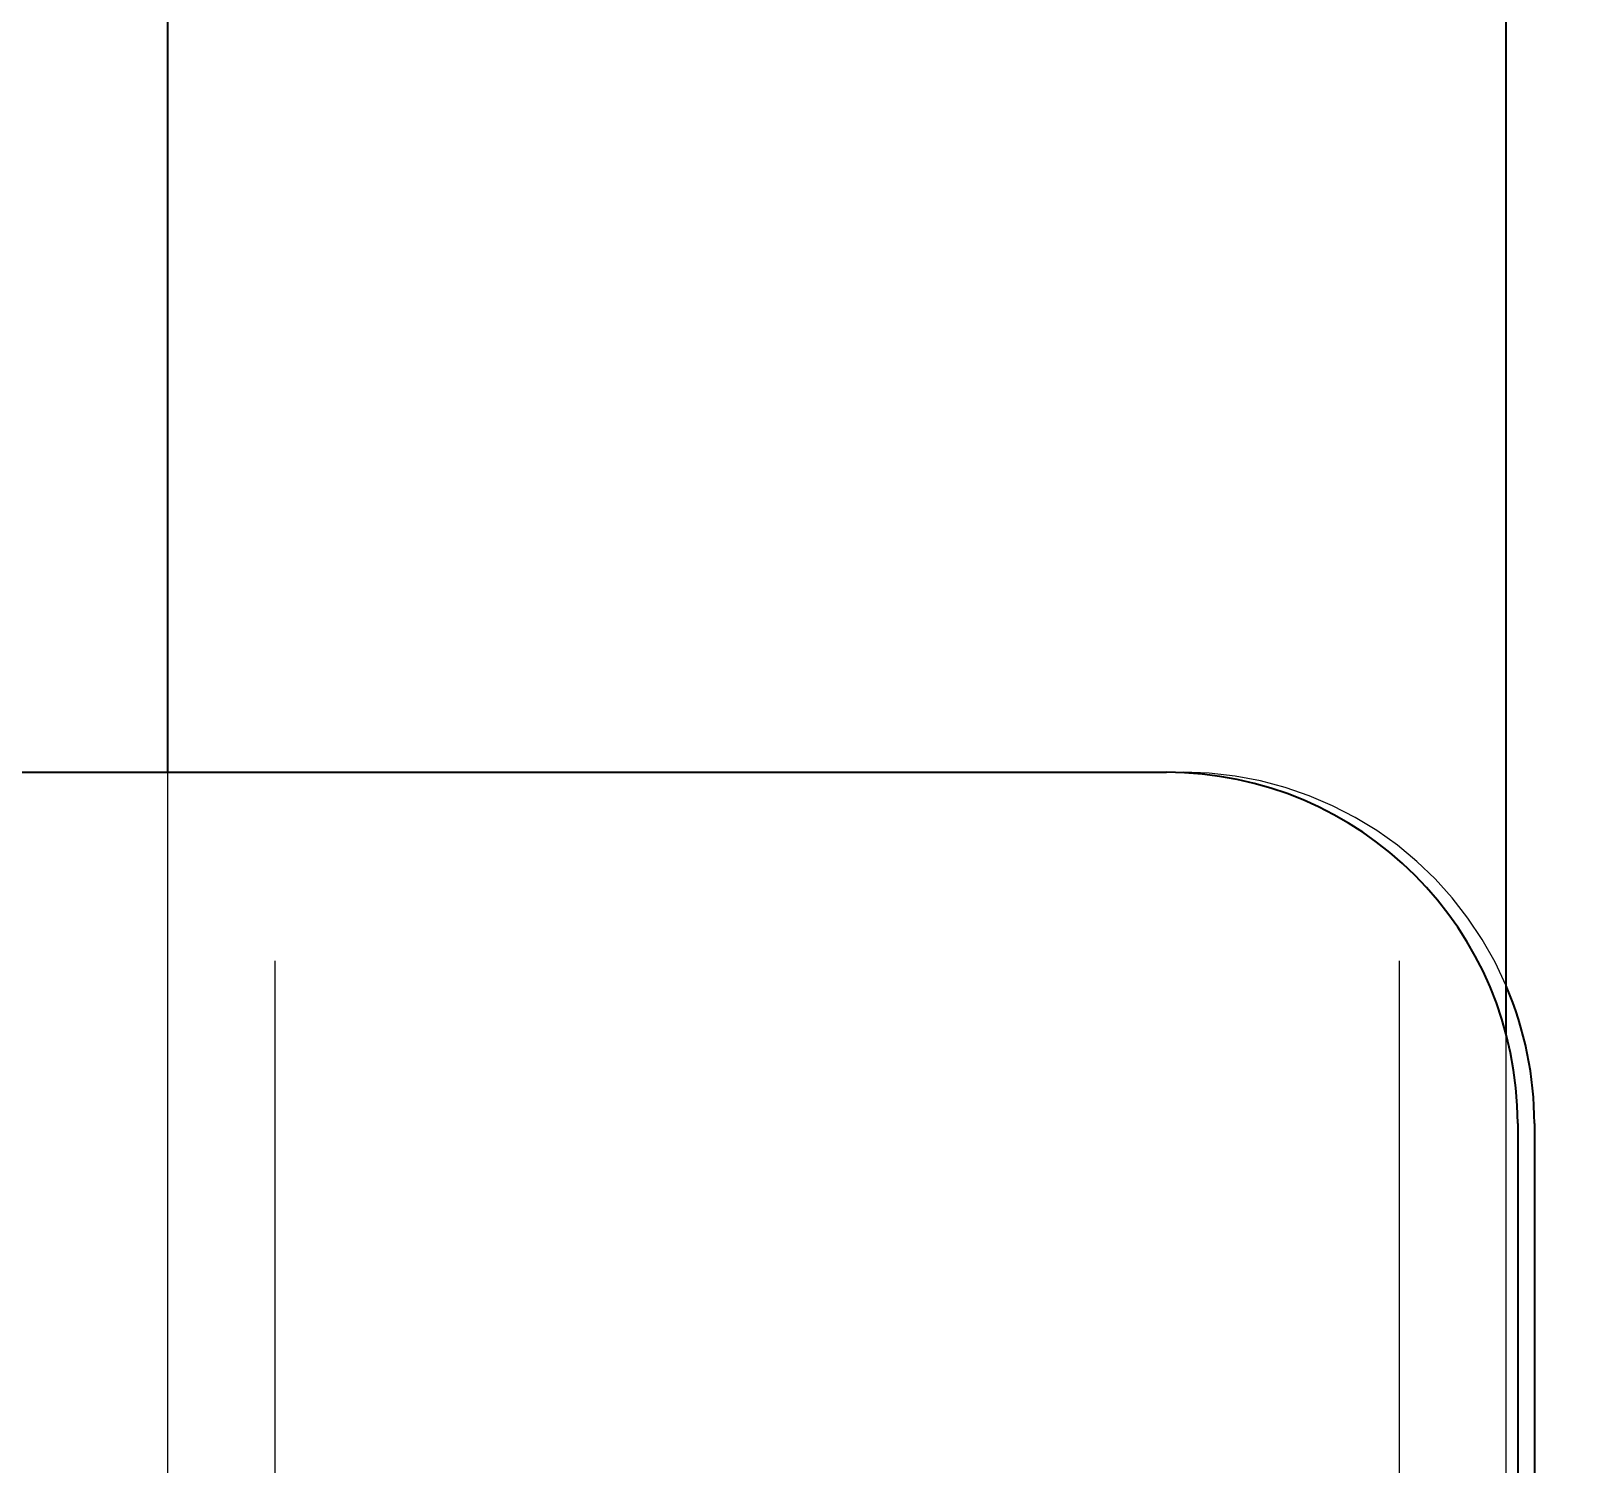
# Model space of a CAD drawing. Header units: millimetres. Extents: x 1293 to 41893, y 1011 to 26911.
# Drawn here: x 14288.15 to 14317.75, y 6786.37 to 6813.56 of the extents above; entities that cross this region are included whole.
import ezdxf

# ---------------------------------------------------------------- set-up
doc = ezdxf.new("R2010")
doc.units = ezdxf.units.MM
doc.header["$LTSCALE"] = 50
doc.linetypes.add('HIDDEN', pattern=[1.905, 1.27, -0.635])
doc.layers.add('CAPA_1', color=7, linetype='Continuous')
doc.styles.add('SLDTEXTSTYLE0', font='TXT', dxfattribs={"width": 0.75})
doc.dimstyles.new('SLDDIMSTYLE0', dxfattribs={"dimtxt": 100, "dimasz": 100, "dimexe": 0, "dimexo": 0.0625, "dimgap": 25, "dimtad": 2, "dimdec": 0, "dimlfac": 1.5, "dimrnd": 1e-09, "dimzin": 12, "dimdsep": 46, "dimtxsty": 'SLDTEXTSTYLE0', "dimsah": 1, "dimcen": 0.09, "dimadec": 0, "dimazin": 3, "dimtfac": 1, "dimtdec": 0, "dimtofl": 0, "dimtmove": 0, "dimatfit": 3, "dimfxl": 1, "dimfrac": 2, "dimtolj": 1, "dimtzin": 12, "dimarcsym": 0})

# ---------------------------------------------------------------- blocks, each defined once
blk = doc.blocks.new('_D_5')
at = {"layer": 'CAPA_1', "transparency": 16777216}
for p, q in [((11574.397, 7831.177), (17588.061, 7831.177)), ((17538.061, 7831.177), (17538.061, 4708.493)), ((16485.165, 4708.493), (17588.061, 4708.493))]:
    blk.add_line(p, q, dxfattribs=at)
for points in [[(17538.061, 7831.177), (17522.676, 7731.177), (17553.445, 7731.177)], [(17538.061, 4708.493), (17553.445, 4808.493), (17522.676, 4808.493)]]:
    blk.add_solid(points, dxfattribs=at)
at = {"layer": 'CAPA_1', "transparency": 16777216, "insert": (17409.154, 6122.057), "char_height": 100, "attachment_point": 1, "rotation": 90, "style": 'SLDTEXTSTYLE0'}
blk.add_mtext('4684', dxfattribs=at)
blk = doc.blocks.new('_D_14')
at = {"layer": 'CAPA_1', "transparency": 16777216}
for p, q in [((14179.915, 6343.653), (14179.915, 7568.725)), ((16745.162, 6492.001), (16745.162, 7568.725)), ((14179.915, 7518.725), (16745.162, 7518.725))]:
    blk.add_line(p, q, dxfattribs=at)
for points in [[(14179.915, 7518.725), (14279.915, 7503.341), (14279.915, 7534.11)], [(16745.162, 7518.725), (16645.162, 7534.11), (16645.162, 7503.341)]]:
    blk.add_solid(points, dxfattribs=at)
at = {"layer": 'CAPA_1', "transparency": 16777216, "insert": (15314.761, 7647.632), "char_height": 100, "attachment_point": 1, "style": 'SLDTEXTSTYLE0'}
blk.add_mtext('3848', dxfattribs=at)
blk = doc.blocks.new('_D_15')
at = {"layer": 'CAPA_1', "transparency": 16777216}
for p, q in [((6530.125, 8742.377), (6530.125, 9415.646)), ((16745.162, 6492.001), (16745.162, 9415.646)), ((6530.125, 9365.646), (16745.162, 9365.646))]:
    blk.add_line(p, q, dxfattribs=at)
for points in [[(6530.125, 9365.646), (6630.125, 9350.262), (6630.125, 9381.031)], [(16745.162, 9365.646), (16645.162, 9381.031), (16645.162, 9350.262)]]:
    blk.add_solid(points, dxfattribs=at)
at = {"layer": 'CAPA_1', "transparency": 16777216, "insert": (11452.921, 9494.553), "char_height": 100, "attachment_point": 1, "style": 'SLDTEXTSTYLE0'}
blk.add_mtext('15323', dxfattribs=at)

msp = doc.modelspace()

# ---------------------------------------------------------------- linework, layer by layer
at = {"color": 1, "linetype": 'HIDDEN', "lineweight": 18}
for p, q in [((14292.775483, 7081.6622403), (14292.775483, 6224.3595736)), ((14314.111483, 7081.6622403), (14314.111483, 6224.3595736)), ((14290.743483, 6746.1595736), (14290.743483, 6799.4929069)), ((14309.693483, 6799.4929069), (14310.0101497, 6799.4929069)), ((14316.143483, 6751.1404335), (14316.143483, 6794.512047))]:
    msp.add_line(p, q, dxfattribs=at)
at = {"color": 7, "linetype": 'Continuous', "lineweight": 25}
for p, q in [((14316.143483, 6794.512047), (14316.143483, 6984.4737668)), ((14290.743483, 6799.4929069), (14290.743483, 6979.4929069)), ((14278.793483, 6799.4929069), (14309.693483, 6799.4929069)), ((14316.3601497, 6792.8262403), (14316.3601497, 6752.8262403)), ((14316.6768163, 6792.8262403), (14316.6768163, 6785.5262403))]:
    msp.add_line(p, q, dxfattribs=at)
for centre, end in [((14309.693483, 6792.8262403), 90), ((14310.0101497, 6792.8262403), 23.07391807)]:
    msp.add_arc(centre, 6.6666667, 0, end, dxfattribs=at)
at = {"color": 1, "linetype": 'HIDDEN', "lineweight": 18}
msp.add_arc((14310.0101497, 6792.8262403), 6.6666667, 23.07391807, 90, dxfattribs=at)

# ---------------------------------------------------------------- dimensions: what is measured, and where the dimension line sits
at = {"layer": 'CAPA_1'}
for base, p1, picture, middle in [((16745.1618891, 9365.6463094), (6530.1246702, 8678.8772747), '_D_15', (11637.6432797, 9365.6463094)), ((16745.1618891, 7518.725443), (14179.9148163, 6280.1529069), '_D_14', (15462.5383527, 7518.725443))]:
    dim = msp.add_linear_dim(base=base, p1=p1, p2=(16745.1618891, 6428.5014528), dimstyle='SLDDIMSTYLE0', dxfattribs=at)
    dim.commit()
    dim.dimension.update_dxf_attribs({"geometry": picture, "text_midpoint": middle, "dimtype": 160})
dim = msp.add_linear_dim(base=(17538.0605071, 4708.4929069), p1=(11510.8968592, 7831.1769069), p2=(16421.6646746, 4708.4929069), angle=90, dimstyle='SLDDIMSTYLE0', dxfattribs=at)
dim.commit()
dim.dimension.update_dxf_attribs({"geometry": '_D_5', "text_midpoint": (17538.0605071, 6269.8349069), "dimtype": 160})

doc.saveas('drawing.dxf')
